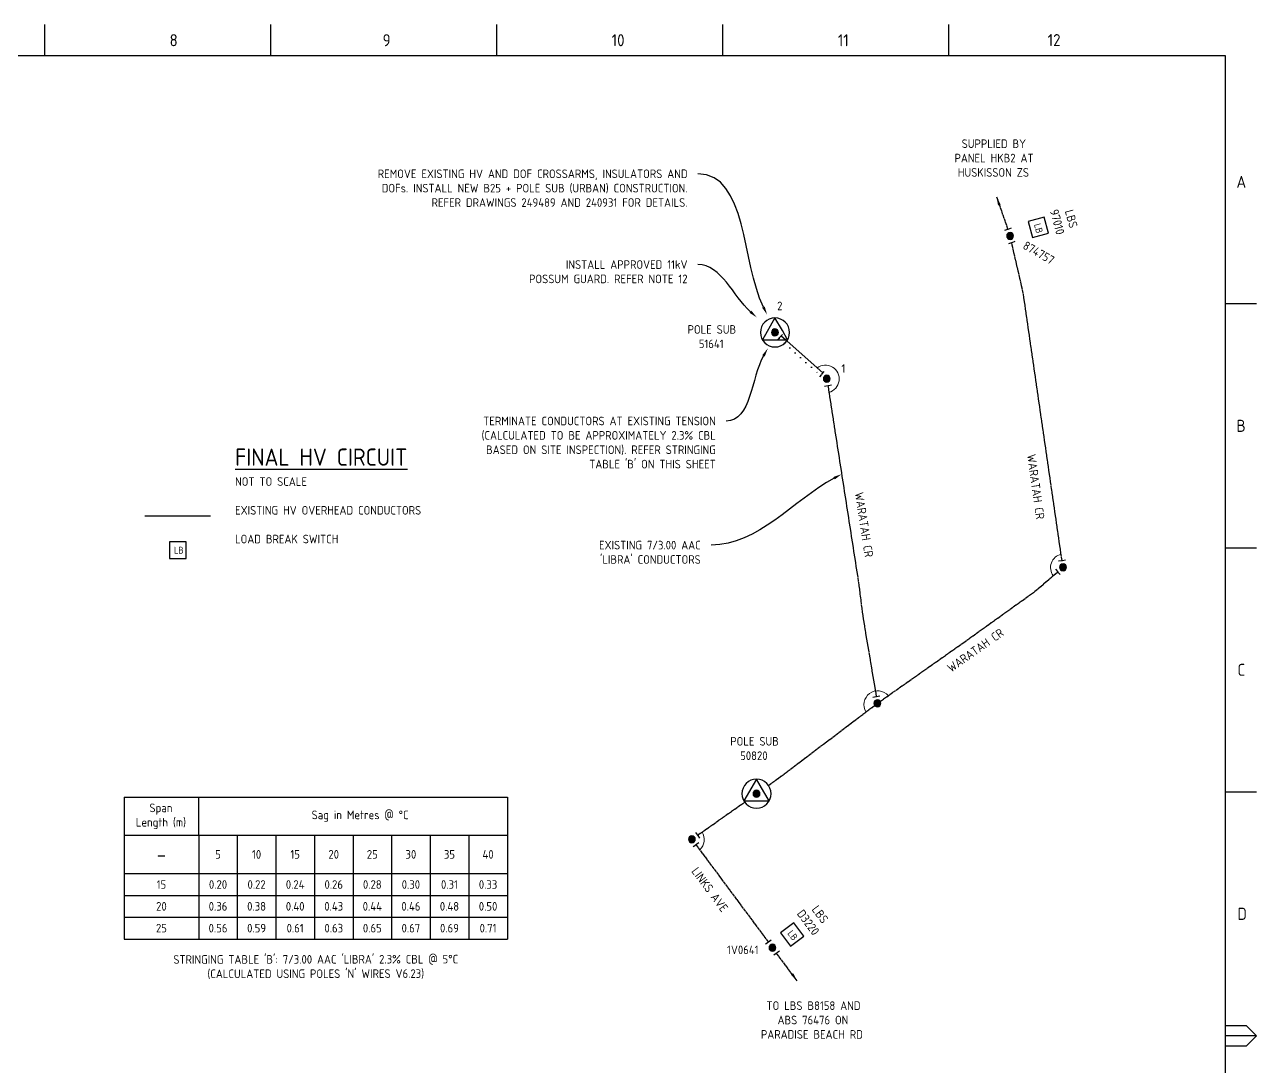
# Paper-space layout 'Sheet 2' of a CAD drawing. Header units: metres. Extents: x -31 to 813, y -3 to 583.
# Drawn here: x 455.8 to 812.8, y 281.3 to 583.4 of the extents above; entities that cross this region are included whole.
import ezdxf
from ezdxf import colors
from ezdxf.entities.mleader import LeaderData, LeaderLine
from ezdxf.enums import TextEntityAlignment as Align
from ezdxf.math import Vec2, Vec3

# ---------------------------------------------------------------- set-up
doc = ezdxf.new("R2010")
doc.units = ezdxf.units.M
doc.linetypes.add('Cable Exist OH', pattern=[1, 1, 0])
doc.linetypes.add('DOTX2', pattern=[0.5, 0, -0.5])
doc.layers.get('0').update_dxf_attribs({"color": 6})
for name, color, linetype in [('_User Miscellaneous1', 7, 'Continuous'), ('_User Miscellaneous5', 7, 'Continuous'), ('_User Miscellaneous8', 7, 'Continuous'), ('A0', 7, 'Continuous'), ('Equip_SP_HV_EXT', 7, 'Continuous'), ('Mains_HV_EXT', 7, 'Continuous'), ('Mains_LV_EXT', 7, 'Continuous'), ('Notes', 7, 'Continuous'), ('Sub_SP_TR_HV_LV_EXT', 7, 'Continuous'), ('SupportsOH_SP_EXT', 7, 'Continuous'), ('SupportsOH_SP_TR_HV_LV_SL_EXT', 7, 'Continuous'), ('SupportsUG_SP_EXT', 7, 'Continuous')]:
    doc.layers.add(name, color=color, linetype=linetype)
doc.styles.add('iecISOCP', font='isocp.shx')
doc.styles.add('POLE_LABEL', font='arial.ttf')
doc.styles.get("Standard").update_dxf_attribs({"font": 'isocp.shx'})
doc.dimstyles.get("Standard").update_dxf_attribs({"dimtxt": 0.18, "dimasz": 0.18, "dimexe": 0.18, "dimexo": 0.0625, "dimgap": 0.09, "dimtad": 0, "dimtih": 1, "dimtoh": 1, "dimdec": 4, "dimzin": 0, "dimdsep": 46, "dimtxsty": 'Standard', "dimcen": 0.09, "dimadec": 0, "dimazin": 0, "dimtfac": 1, "dimtdec": 4, "dimtofl": 0, "dimtmove": 0, "dimatfit": 3, "dimfxl": 1, "dimtolj": 1, "dimtzin": 0, "dimarcsym": 0})

# ---------------------------------------------------------------- blocks, each defined once
blk = doc.blocks.new('A1_FRAME_TITLE')
at = {"layer": 'Notes', "linetype": 'Continuous'}
for p, q in [((482.19, 574.39), (482.19, 583.39)), ((547.7, 574.39), (547.7, 583.39)), ((613.21, 574.39), (613.21, 583.39)), ((678.72, 574.39), (678.72, 583.39)), ((744.23, 574.39), (744.23, 583.39)), ((833.35, 502.43), (824.35, 502.43)), ((824.37, 431.68), (833.35, 431.68)), ((824.35, 360.93), (833.35, 360.93)), ((824.37, 293.18), (830.35, 293.18)), ((830.35, 293.18), (833.35, 290.18)), ((833.35, 290.18), (824.35, 290.18)), ((833.35, 290.18), (830.35, 287.18)), ((830.35, 287.18), (824.37, 287.18))]:
    blk.add_line(p, q, dxfattribs=at)
at = {"layer": 'Notes', "color": 3, "linetype": 'Continuous'}
blk.add_line((824.37, 5.97), (824.37, 574.39), dxfattribs=at)
at = {"layer": 'Notes', "color": 3, "linetype": 'Continuous', "flags": 128}
blk.add_lwpolyline([(824.37, 574.39), (149.5, 574.39)], dxfattribs=at)
blk.add_attdef('DRAFT_NUM', (29.9, 23.29), '', height=2.5, rotation=90)
at = {"layer": 'Notes', "color": 7, "style": 'iecISOCP'}
for s, p in [('8', (518.36, 577.12)), ('9', (580.11, 577.12)), ('10', (646.5, 577.12)), ('11', (712.06, 577.12)), ('12', (772.87, 577.16)), ('A', (827.58, 536.06)), ('B', (827.58, 465.31)), ('C', (827.87, 394.56)), ('D', (827.87, 323.81))]:
    blk.add_text(s, height=3.5, dxfattribs=at).set_placement(p)
at = {"layer": 'Notes', "color": 7, "style": 'iecISOCP', "flags": 8}
blk.add_attdef('VERSION_NO', text='', height=2.5, rotation=90, dxfattribs=at).set_placement((302.04, 43.81), align=Align.MIDDLE_CENTER)
at = {"layer": 'Notes', "color": 7, "style": 'iecISOCP'}
for tag, p in [('CAP_NO', (513.19, 43.46)), ('IE_NUM', (513.05, 37.81)), ('REF_No_1', (335.24, 32.31)), ('REF_1', (362.52, 32.31)), ('GEN_WO', (441.71, 31.76)), ('HV_SWITCH', (513.46, 32.16)), ('REF_No_2', (335.24, 26.31)), ('REF_2', (362.52, 26.31)), ('OH_WO', (441.71, 25.81)), ('UBD_REF', (513.05, 25.83)), ('REF_No_3', (335.24, 20.31)), ('REF_3', (362.52, 20.31)), ('UG_WO', (441.71, 20.05)), ('GIS_MAP_No', (513.05, 20.04)), ('REF_No_4', (335.24, 14.31)), ('REF_4', (362.52, 14.31)), ('SUB_WO', (441.71, 13.81)), ('HV_OP_DIAG', (513.33, 14.2)), ('LGA', (512.95, 7.78))]:
    blk.add_attdef(tag, p, '', height=2.5, dxfattribs=at)
at = {"layer": 'Notes', "style": 'iecISOCP'}
for tag, p in [('T1', (684.37, 39.47)), ('T2', (684.37, 34.35)), ('T3', (684.37, 28.92)), ('T4', (684.37, 23.66)), ('T5', (684.37, 18.23)), ('T6', (684.37, 12.97))]:
    blk.add_attdef(tag, text='', height=3.5, dxfattribs=at).set_placement(p, align=Align.CENTER)
at = {"layer": 'Notes', "color": 7, "style": 'iecISOCP'}
for tag, p in [('scale', (567.76, 33.27)), ('DRAWN', (567.76, 24.93)), ('DATE', (567.76, 16.88)), ('CHD', (567.76, 8.37)), ('DESIGN', (605.62, 9.15))]:
    blk.add_attdef(tag, text='', height=2.5, dxfattribs=at).set_placement(p, align=Align.CENTER)
at = {"layer": 'Notes', "color": 4, "style": 'iecISOCP'}
blk.add_attdef('NUM', text='', height=7, dxfattribs=at).set_placement((792.37, 20.12), align=Align.MIDDLE_CENTER)
at = {"layer": 'Notes', "color": 1, "style": 'iecISOCP'}
blk.add_attdef('REV', text='', height=5, dxfattribs=at).set_placement((820.05, 17.1), align=Align.CENTER)
at = {"layer": 'Notes', "color": 7, "style": 'iecISOCP'}
for tag, p in [('NS', (790.71, 8.12)), ('SHTS', (805.41, 8.12))]:
    blk.add_attdef(tag, text='', height=2.5, dxfattribs=at).set_placement(p, align=Align.MIDDLE)
at = {"layer": 'Notes', "style": 'iecISOCP'}
blk.add_attdef('ExportID', (9.08, 2.39), '', height=2.5, dxfattribs=at)
at = {"layer": 'Notes', "style": 'iecISOCP', "flags": 1}
for tag, p in [('ProjectType', (14.17, -26.8)), ('ProjectNumber', (23.56, -26.82)), ('DrawingNumber', (35.51, -26.8)), ('ProjectDescription', (47.56, -26.83)), ('ExportDate', (60.28, -26.79)), ('ExportUserName', (69.15, -26.8)), ('DesignerCompanyName', (81.48, -26.79)), ('ExportAreaOfInterest', (97.1, -26.81)), ('GIS_SUCCESS', (112, -26.78)), ('CAD_SUCCESS', (121.79, -26.78)), ('DEPOTCODE', (132.11, -26.88)), ('ExportCategories', (140.08, -26.8)), ('Comments', (154.38, -26.88))]:
    blk.add_attdef(tag, p, '', height=1, dxfattribs=at)
blk = doc.blocks.new('SUB_POLE_EXT')
blk.add_wipeout([(0, 4.22), (0.42, 4.2), (0.83, 4.14), (1.21, 4.05), (1.62, 3.9), (1.99, 3.72), (2.35, 3.51), (2.68, 3.26), (2.99, 2.99), (3.28, 2.66), (3.52, 2.34), (3.76, 1.92), (3.9, 1.62), (4.04, 1.23), (4.18, 0.63), (4.22, 0), (4.18, -0.61), (4.06, -1.15), (3.9, -1.62), (3.58, -2.24), (3.22, -2.73), (2.97, -3.01), (2.68, -3.26), (2.36, -3.5), (2, -3.72), (1.64, -3.89), (1.25, -4.03), (0.82, -4.14), (0.42, -4.2), (0, -4.22), (-0.41, -4.2), (-0.8, -4.15), (-1.21, -4.05), (-1.62, -3.9), (-1.99, -3.73), (-2.35, -3.51), (-2.68, -3.26), (-2.96, -3.02), (-3.23, -2.72), (-3.51, -2.35), (-3.71, -2.01), (-3.91, -1.6), (-4.05, -1.21), (-4.16, -0.76), (-4.22, -0.14), (-4.21, 0.39), (-4.14, 0.83), (-4.03, 1.27), (-3.9, 1.63), (-3.71, 2.02), (-3.5, 2.37), (-3.28, 2.67), (-2.99, 2.99), (-2.68, 3.27), (-2.33, 3.52), (-1.98, 3.73), (-1.63, 3.9), (-1.2, 4.05), (-0.78, 4.15), (-0.4, 4.21)])
blk.add_line((2.16, 0.48), (2.16, 0.48, 0))
blk.add_lwpolyline([(-4.22, 0, 1), (4.22, 0, 1)], format="xyb", close=True)
blk.add_lwpolyline([(2.14, 0.52), (0, 4.22), (-3.66, -2.11), (3.66, -2.11)], close=True)
for tag, height, flags, p in [('ASSET_NUM', 3.5, 8, (2, 2)), ('STREET_CODE', 0.2, 9, (1.5, 0)), ('SECONDARY_VOLTAGE', 0.2, 9, (1.5, -1.6)), ('STATE', 0.2, 9, (1.5, -1.8)), ('SUBSTATION_TYPE', 0.2, 9, (1.5, -2)), ('STREETNAME', 0.2, 9, (1.5, -2.8)), ('SUBURB', 0.2, 9, (1.5, -3)), ('Z', 0.2, 1, (1.5, -3.4)), ('CONSTRUCTED_VOLTAGE', 0.2, 9, (1.5, -0.2)), ('NO_PHASES', 0.2, 9, (1.5, -0.4)), ('OPERATING_VOLTAGE', 0.2, 9, (1.5, -0.6)), ('OPERATED_BY', 0.2, 9, (1.5, -0.8)), ('MAINTAINED_BY', 0.2, 9, (1.5, -1)), ('ORIENTATION', 0.2, 9, (1.5, -1.2)), ('OWNED_BY', 0.2, 9, (1.5, -1.4)), ('USAGE', 0.2, 9, (1.5, -2.2)), ('LEGEND', 0.2, 9, (1.5, -2.4)), ('LOCATION', 0.2, 9, (1.5, -2.6)), ('NOTES', 0.2, 9, (1.5, -3.2))]:
    blk.add_attdef(tag, text='', height=height, dxfattribs=dict(flags=flags)).set_placement(p, align=Align.MIDDLE_LEFT)
blk = doc.blocks.new('POLE_EXT')
blk.add_hatch(color=256).paths.add_polyline_path([(-1, 0, 1), (1, 0, 1)])
blk.add_lwpolyline([(-1, 0, 1), (1, 0, 1)], format="xyb", close=True)
for tag, height, flags, p in [('pNumber', 2.5, 8, (-17.84, 2.07)), ('OWNED_BY', 0.2, 9, (1.35, -0.4)), ('PARENT', 0.2, 9, (1.35, -0.6)), ('SPECIAL_USE', 0.2, 9, (1.35, -0.8)), ('STATE', 0.2, 9, (1.35, -1)), ('USAGE', 0.2, 9, (1.35, -1.2)), ('cLV', 0.2, 9, (1.35, -1.4)), ('hDepth', 0.2, 9, (1.35, -1.6)), ('hDia', 0.2, 9, (1.35, -1.8)), ('cHV', 0.2, 9, (1.35, -2)), ('LBRACKET', 0.2, 9, (1.35, -2.2)), ('LExisting', 0.2, 9, (1.35, -2.4)), ('LANTNUMBER', 0.2, 9, (1.35, -2.6)), ('LOther', 0.2, 9, (1.35, -2.8)), ('LRemove', 0.2, 9, (1.35, -3)), ('LEGEND', 0.2, 9, (1.35, -3.2)), ('cLinedev', 0.2, 9, (1.35, -3.4)), ('LOCATION', 0.2, 9, (1.35, -3.6)), ('pExisting', 0.2, 9, (1.35, -3.8)), ('PFNUMBER', 0.2, 9, (1.35, -4)), ('NEWPFNUMBER', 0.2, 9, (1.35, -4.2)), ('pFooting', 0.2, 9, (1.35, -4.4)), ('pNew', 0.2, 9, (1.35, -4.6)), ('pRelocate', 0.2, 9, (1.35, -5)), ('pRemove', 0.2, 9, (1.35, -5.2)), ('pReplace', 0.2, 9, (1.35, -5.4)), ('pStay', 0.2, 9, (1.35, -5.6)), ('pType', 0.2, 9, (1.35, -5.8)), ('cspan', 0.2, 9, (1.35, -6)), ('STREETNAME', 0.2, 9, (1.35, -6.2)), ('SUBURB', 0.2, 9, (1.35, -6.4)), ('NOTES', 0.2, 9, (1.35, -6.6)), ('MAINTAINED_BY', 0.2, 9, (1.36, -6.81)), ('OPERATED_BY', 0.2, 9, (1.36, -7.01))]:
    blk.add_attdef(tag, text='', height=height, dxfattribs=dict(flags=flags)).set_placement(p, align=Align.MIDDLE_LEFT)
at = {"style": 'POLE_LABEL'}
for tag, height, flags, p in [('STRUCTURE_PLANT_NUMBER', 0.2, 9, (1.35, 0.03)), ('ASSET_NUM', 2.5, 8, (2, 2)), ('STREET_CODE', 0.2, 9, (1.35, -0.2))]:
    blk.add_attdef(tag, text='', height=height, dxfattribs=dict(at, flags=flags)).set_placement(p, align=Align.MIDDLE_LEFT)
at = {"flags": 1}
blk.add_attdef('Z', (1.35, -7.33), '', height=0.2, dxfattribs=at)
blk = doc.blocks.new('HV_LOAD_BREAK_EXT')
blk.add_lwpolyline([(-2.4, -2.4), (2.4, -2.4), (2.4, 2.4), (-2.4, 2.4)], close=True)
at = {"insert": (-1.1, 0.99), "char_height": 2, "width": 2.9628, "attachment_point": 1}
blk.add_mtext('{\\Fisocp|c0;LB}', dxfattribs=at)
for tag, height, flags, p in [('STREET_CODE', 0.2, 9, (1.5, 0)), ('ASSET_NUM', 2.5, 8, (2, 2)), ('ACTUAL_STATUS', 0.2, 9, (1.5, -0.2)), ('STATE', 0.2, 9, (1.5, -1.8)), ('SWITCH_TYPE', 0.2, 9, (1.5, -2)), ('STREETNAME', 0.2, 9, (1.5, -2.8)), ('SUBURB', 0.2, 9, (1.5, -3)), ('Z', 0.2, 1, (1.5, -3.6)), ('CONSTRUCTED_VOLTAGE', 0.2, 9, (1.5, -0.4)), ('NO_PHASES', 0.2, 9, (1.5, -0.6)), ('OPERATING_VOLTAGE', 0.2, 9, (1.5, -0.8)), ('ORIENTATION', 0.2, 9, (1.5, -1)), ('OWNED_BY', 0.2, 9, (1.5, -1.2)), ('OPERATED_BY', 0.2, 9, (1.5, -1.4)), ('MAINTAINED_BY', 0.2, 9, (1.5, -1.6)), ('USAGE', 0.2, 9, (1.5, -2.2)), ('LEGEND', 0.2, 9, (1.5, -2.4)), ('LOCATION', 0.2, 9, (1.5, -2.6)), ('NOTES', 0.2, 9, (1.5, -3.2)), ('LABEL_ALIGNMENT', 0.2, 9, (1.5, -3.4))]:
    blk.add_attdef(tag, text='', height=height, dxfattribs=dict(flags=flags)).set_placement(p, align=Align.MIDDLE_LEFT)
blk = doc.blocks.new('*T158')
at = {"layer": '_User Miscellaneous8', "color": 0, "linetype": 'ByBlock', "lineweight": -2, "transparency": 16777216}
for p, q in [((0, 0), (111.07, 0)), ((0, 0), (0, -41.14)), ((111.07, 0), (111.07, -41.14)), ((0, -11), (111.07, -11)), ((21.62, -11), (21.62, -41.14)), ((32.8, -11), (32.8, -41.14)), ((43.98, -11), (43.98, -41.14)), ((55.16, -11), (55.16, -41.14)), ((66.34, -11), (66.34, -41.14)), ((77.52, -11), (77.52, -41.14)), ((88.7, -11), (88.7, -41.14)), ((99.88, -11), (99.88, -41.14)), ((0, -22.14), (111.07, -22.14)), ((0, -28.47), (111.07, -28.47)), ((0, -34.81), (111.07, -34.81)), ((0, -41.14), (111.07, -41.14))]:
    blk.add_line(p, q, dxfattribs=at)
at = {"layer": '_User Miscellaneous8', "color": 0, "linetype": 'Continuous', "transparency": 16777216, "attachment_point": 5}
for s, insert, char_height, width in [('                  Sag in Metres @ %%DC', (55.53, -5.5), 2.5, 108.066), ('-', (10.81, -16.57), 4.5, 18.6174), ('5', (27.21, -16.57), 2.5, 8.1811), ('10', (38.39, -16.57), 2.5, 8.1811), ('15', (49.57, -16.57), 2.5, 8.1811), ('20', (60.75, -16.57), 2.5, 8.1811), ('25', (71.93, -16.57), 2.5, 8.1811), ('30', (83.11, -16.57), 2.5, 8.1811), ('35', (94.29, -16.57), 2.5, 8.1811), ('40', (105.48, -16.57), 2.5, 8.1811), ('15', (10.81, -25.31), 2.5, 18.6174), ('0.20', (27.21, -25.31), 2.5, 8.1811), ('0.22', (38.39, -25.31), 2.5, 8.1811), ('0.24', (49.57, -25.31), 2.5, 8.1811), ('0.26', (60.75, -25.31), 2.5, 8.1811), ('0.28', (71.93, -25.31), 2.5, 8.1811), ('0.30', (83.11, -25.31), 2.5, 8.1811), ('0.31', (94.29, -25.31), 2.5, 8.1811), ('0.33', (105.48, -25.31), 2.5, 8.1811), ('20', (10.81, -31.64), 2.5, 18.6174), ('0.36', (27.21, -31.64), 2.5, 8.1811), ('0.38', (38.39, -31.64), 2.5, 8.1811), ('0.40', (49.57, -31.64), 2.5, 8.1811), ('0.43', (60.75, -31.64), 2.5, 8.1811), ('0.44', (71.93, -31.64), 2.5, 8.1811), ('0.46', (83.11, -31.64), 2.5, 8.1811), ('0.48', (94.29, -31.64), 2.5, 8.1811), ('0.50', (105.48, -31.64), 2.5, 8.1811), ('25', (10.81, -37.97), 2.5, 18.6174), ('0.56', (27.21, -37.97), 2.5, 8.1811), ('0.59', (38.39, -37.97), 2.5, 8.1811), ('0.61', (49.57, -37.97), 2.5, 8.1811), ('0.63', (60.75, -37.97), 2.5, 8.1811), ('0.65', (71.93, -37.97), 2.5, 8.1811), ('0.67', (83.11, -37.97), 2.5, 8.1811), ('0.69', (94.29, -37.97), 2.5, 8.1811), ('0.71', (105.48, -37.97), 2.5, 8.1811)]:
    blk.add_mtext(s, dxfattribs=dict(at, insert=insert, char_height=char_height, width=width))

psp = doc.layouts.new('Sheet 2')

# ---------------------------------------------------------------- linework, layer by layer
at = {"layer": '_User Miscellaneous8'}
psp.add_line((506.257, 348.365), (506.257, 359.365), dxfattribs=at)
at = {"layer": 'Mains_HV_EXT', "linetype": 'Cable Exist OH'}
for p, q in [((745.239, 505.56), (741.883, 520.167)), ((756.47, 428.03), (745.239, 505.56)), ((688.606, 478.731), (690.675, 465.419)), ((690.675, 465.419), (697.466, 421.744)), ((697.466, 421.744), (698.83, 411.139)), ((748.641, 419.066), (755.244, 424.747)), ((728.01, 404.27), (748.641, 419.066)), ((698.83, 411.139), (702.641, 388.583)), ((702.975, 386.611), (728.01, 404.27)), ((674.225, 364.83), (702.975, 386.611)), ((650.824, 348.324), (674.225, 364.83)), ((650.382, 345.566), (671.361, 317.329))]:
    psp.add_line(p, q, dxfattribs=at)
for points in [[(741.722, 524.333), (739.833, 523.676)], [(742.827, 520.495), (740.938, 519.838)]]:
    psp.add_lwpolyline(points, dxfattribs=at)
at = {"layer": 'Mains_HV_EXT', "linetype": 'Cable Exist OH', "flags": 128}
for points in [[(687.462, 482.782), (686.137, 481.284)], [(687.675, 478.561), (689.642, 478.921)], [(754.591, 425.505), (755.896, 423.989)], [(755.481, 427.886), (757.46, 428.175)], [(701.655, 388.417), (703.627, 388.75)], [(650.247, 349.141), (651.4, 347.507)], [(651.185, 346.162), (649.58, 344.969)], [(672.164, 317.926), (670.559, 316.733)], [(674.55, 314.715), (672.944, 313.522)]]:
    psp.add_lwpolyline(points, dxfattribs=at)
at = {"layer": 'Mains_LV_EXT', "linetype": 'Continuous', "lineweight": 18}
for points in [[(688.912, 476.76, 1.2055282), (685.486, 483.883)], [(756.207, 429.834, 0.529263), (753.905, 423.596, 0.529263)], [(706.112, 388.824, 0.9205594), (699.646, 384.089)], [(651.454, 344.123, 0.3656402), (652.154, 349.262, 0.3656402)]]:
    psp.add_lwpolyline(points, format="xyb", dxfattribs=at)
at = {"layer": 'Notes', "color": 7, "linetype": 'Cable Exist OH', "flags": 128}
psp.add_lwpolyline([(490.626, 440.932), (509.719, 440.932)], dxfattribs=at)

# ---------------------------------------------------------------- block references
psp.add_blockref('*T158', (484.64, 359.365))
at = {"layer": 'Equip_SP_HV_EXT'}
for p, rotation in [((749.597, 524.629), 285.3165166666666), ((678.24, 319.577), 306.6119305555555)]:
    psp.add_blockref('HV_LOAD_BREAK_EXT', p, dxfattribs=dict(at, rotation=rotation))
psp.add_blockref('HV_LOAD_BREAK_EXT', (500.172, 430.993), dxfattribs=at)
at = {"layer": 'Sub_SP_TR_HV_LV_EXT'}
psp.add_blockref('SUB_POLE_EXT', (673.28, 494.14), dxfattribs=at)
at = {"layer": 'SupportsOH_SP_TR_HV_LV_SL_EXT'}
ref = psp.add_blockref('POLE_EXT', (741.435, 522.116), dxfattribs=dict(at, zscale=0.5625))
ref.add_attrib('ASSET_NUM', '874757', dxfattribs={"height": 2.5, "rotation": 330}).set_placement((745.496, 519.683), align=Align.MIDDLE_LEFT)
at = {"layer": 'SupportsOH_SP_TR_HV_LV_SL_EXT', "zscale": 0.5625}
for p in [(688.298, 480.708), (756.76, 426.052), (702.975, 386.611), (649.189, 347.171)]:
    psp.add_blockref('POLE_EXT', p, dxfattribs=at)
at = {"layer": 'SupportsOH_SP_TR_HV_LV_SL_EXT'}
ref = psp.add_blockref('POLE_EXT', (672.554, 315.724), dxfattribs=dict(at, zscale=0.5625))
ref.add_attrib('ASSET_NUM', '1V0641', dxfattribs={"layer": 'SupportsOH_SP_EXT', "height": 2.5}).set_placement((668.515, 315.104), align=Align.MIDDLE_RIGHT)

# ---------------------------------------------------------------- texts
at = {"layer": '_User Miscellaneous1', "char_height": 2.5, "attachment_point": 1}
for s, insert in [('2', (673.908, 503.072)), ('1', (692.555, 484.933))]:
    psp.add_mtext_dynamic_manual_height_columns(s, width=5, gutter_width=4, heights=[0], dxfattribs=dict(at, insert=insert))
at = {"layer": '_User Miscellaneous1', "char_height": 2.5, "attachment_point": 2, "rotation": 0.07107}
for s, width, gutter_width, heights, insert in [('Span \\PLength (m)', 37.23686, 0, [12.017], (495.299, 357.527)), ("STRINGING TABLE 'B': {\\C7;7/3.00 AAC 'LIBRA'} 2.3% CBL @ 5%%DC\\P(CALCULATED USING POLES 'N' WIRES V6.23)", 92.86052, 4, [17.51], (540.173, 313.608))]:
    psp.add_mtext_dynamic_manual_height_columns(s, width=width, gutter_width=gutter_width, heights=heights, dxfattribs=dict(at, insert=insert))
at = {"layer": '_User Miscellaneous5', "char_height": 2.5, "attachment_point": 1}
for s, width, heights, insert in [('\\pi2.1801;SUPPLIED BY \\P\\pi0.098323;PANEL HKB2 AT \\P\\pi1.0488;HUSKISSON ZS', 23.20915, [14.5], (725.218, 550.116)), ('\\pi3.6691;POLE SUB\\P\\pi6.9191;51641', 21.08814, [0], (644.279, 496.251)), ('\\pi3.6691;POLE SUB\\P\\pi6.5431;50820', 21.08814, [0], (656.655, 376.825)), ('\\pi3.0653;TO LBS B8158 AND \\P\\pi6.2614;ABS 76476 ON \\P\\pi1.4403;PARADISE BEACH RD', 33.02289, [19.552], (667.761, 300.178))]:
    psp.add_mtext_dynamic_manual_height_columns(s, width=width, gutter_width=4, heights=heights, dxfattribs=dict(at, insert=insert))
for s, insert, rotation in [('\\pi7.9946;LBS \\P\\pi6.7413;97010', (757.566, 537.692), 285.31652), ('\\pi0.79407;WARATAH CR', (748.692, 459.783), 277.96921), ('\\pi0.79407;WARATAH CR', (698.751, 448.763), 278.83767), ('\\pi0.79407;WARATAH CR', (722.231, 397.046), 35.19723), ('\\pi3.0378;LINKS AVE', (649.121, 341.794), 306.61193), ('\\pi7.9946;LBS \\P\\pi6.4181;D3220', (681.022, 334.702), 306.61193)]:
    psp.add_mtext_dynamic_manual_height_columns(s, width=21.08814, gutter_width=4, heights=[0], dxfattribs=dict(at, insert=insert, rotation=rotation))
at = {"layer": 'Notes', "insert": (516.798, 460.483), "char_height": 5, "attachment_point": 1}
psp.add_mtext_dynamic_manual_height_columns('{\\LFINAL HV CIRCUIT\\P\\H0.5x;\\lNOT TO SCALE\\P\\PEXISTING HV OVERHEAD CONDUCTORS\\P\\PLOAD BREAK SWITCH}', width=105.49064, gutter_width=4, heights=[0], dxfattribs=at)

# ---------------------------------------------------------------- leaders
at = {"layer": '_User Miscellaneous1', "color": 7}
ml = psp.add_multileader_mtext('Standard', dxfattribs=at)
ml.set_content("{\\C0;EXISTING 7/3.00 AAC 'LIBRA' CONDUCTORS }", color=7)
ml.set_leader_properties()
ml.build(insert=Vec2(0, 0))
ml.multileader.update_dxf_attribs({"leader_type": 2, "arrow_head_size": 2.5})
ctx = ml.context
ctx.base_point, ctx.char_height, ctx.arrow_head_size, ctx.landing_gap_size, ctx.plane_origin = Vec3(618.262, 432.457), 2.5, 2.5, 3, Vec3(805.013, 537.695)
ctx.text_align_type = 2
notes = []
notes.append((ctx, [(1, (1, 1, 0), (662.762, 432.457), (-1, 0), 8, [(0, [(692.598, 453.055)], 0, [])])]))
ctx.mtext.insert, ctx.mtext.width, ctx.mtext.defined_height, ctx.mtext.alignment, ctx.mtext.flow_direction = Vec3(651.762, 433.716), 33.51115, 9.01, 3, 5
at = {"layer": 'Mains_HV_EXT', "linetype": 'Cable Exist OH'}
psp.add_leader([(679.707, 306.096), (673.747, 314.119)], dimstyle='Standard', override={"dimasz": 2.5}, dxfattribs=at)
at = {"layer": 'Mains_LV_EXT', "linetype": 'Cable Exist OH', "lineweight": 18}
psp.add_leader([(737.495, 533.445), (740.778, 524.005)], dimstyle='Standard', override={"dimasz": 2.5}, dxfattribs=at)
for ctx, leaders in notes:
    for number, flags, end, landing, length, lines in leaders:
        leader = LeaderData()
        leader.index, (leader.has_last_leader_line, leader.has_dogleg_vector, leader.attachment_direction) = number, flags
        leader.last_leader_point, leader.dogleg_vector, leader.dogleg_length = Vec3(end), Vec3(landing), length
        for number, points, colour, breaks in lines:
            line = LeaderLine()
            line.index, line.vertices, line.color, line.breaks = number, Vec3.list(points), colors.encode_raw_color(colour), breaks
            leader.lines.append(line)
        ctx.leaders.append(leader)

# ---------------------------------------------------------------- next in the draw order: linework, layer by layer
at = {"layer": 'A0', "color": 3}
psp.add_line((675.112, 493.188), (687.134, 482.405), dxfattribs=at)
at = {"layer": 'A0', "color": 2, "linetype": 'DOTX2', "ltscale": 4}
psp.add_line((674.445, 492.443), (686.466, 481.661), dxfattribs=at)
at = {"layer": 'Mains_HV_EXT', "linetype": 'Cable Exist OH', "flags": 128}
psp.add_lwpolyline([(675.441, 493.565), (674.116, 492.066)], dxfattribs=at)

# ---------------------------------------------------------------- next in the draw order: block references
at = {"layer": 'SupportsOH_SP_TR_HV_LV_SL_EXT', "zscale": 0.5625}
psp.add_blockref('POLE_EXT', (673.28, 494.14), dxfattribs=at)
at = {"layer": 'SupportsUG_SP_EXT'}
psp.add_blockref('A1_FRAME_TITLE', (-20.549, 0), dxfattribs=at)

# ---------------------------------------------------------------- next in the draw order: leaders
at = {"layer": '_User Miscellaneous1', "color": 7}
ml = psp.add_multileader_mtext('Standard', dxfattribs=at)
ml.set_content('{\\C0;REMOVE EXISTING HV AND DOF CROSSARMS, INSULATORS AND DOFs. INSTALL NEW B25 + POLE SUB (URBAN) CONSTRUCTION. REFER DRAWINGS 249489 AND 240931 FOR DETAILS.}', color=7)
ml.set_leader_properties()
ml.build(insert=Vec2(0, 0))
ml.multileader.update_dxf_attribs({"leader_type": 2, "arrow_head_size": 2.5})
ctx = ml.context
ctx.base_point, ctx.char_height, ctx.arrow_head_size, ctx.landing_gap_size, ctx.plane_origin = Vec3(552.673, 540.134), 2.5, 2.5, 3, Vec3(801.191, 564.759)
ctx.text_align_type = 2
notes = []
notes.append((ctx, [(1, (1, 1, 0), (658.94, 540.134), (-1, 0), 8, [(0, [(671.022, 499.252)], 0, [])])]))
ctx.mtext.insert, ctx.mtext.width, ctx.mtext.defined_height, ctx.mtext.alignment, ctx.mtext.flow_direction = Vec3(647.94, 541.393), 93.64669, 9.01, 3, 5
ml = psp.add_multileader_mtext('Standard', dxfattribs=at)
ml.set_content('{\\C0;INSTALL APPROVED 11kV POSSUM GUARD. REFER NOTE 12}', color=7)
ml.set_leader_properties()
ml.build(insert=Vec2(0, 0))
ml.multileader.update_dxf_attribs({"leader_type": 2, "arrow_head_size": 2.5})
ctx = ml.context
ctx.base_point, ctx.char_height, ctx.arrow_head_size, ctx.landing_gap_size, ctx.plane_origin = Vec3(598.29, 513.812), 2.5, 2.5, 3, Vec3(801.191, 538.437)
ctx.text_align_type = 2
notes.append((ctx, [(1, (1, 1, 0), (658.94, 513.812), (-1, 0), 8, [(0, [(668.041, 498.468)], 0, [])])]))
ctx.mtext.insert, ctx.mtext.width, ctx.mtext.defined_height, ctx.mtext.alignment, ctx.mtext.flow_direction = Vec3(647.94, 515.071), 46.95693, 9.01, 3, 5
ml = psp.add_multileader_mtext('Standard', dxfattribs=at)
ml.set_content("{\\C0;TERMINATE CONDUCTORS AT EXISTING TENSION (CALCULATED TO BE APPROXIMATELY 2.3% CBL BASED ON SITE INSPECTION). REFER STRINGING TABLE 'B' ON THIS SHEET}", color=7)
ml.set_leader_properties()
ml.build(insert=Vec2(0, 0))
ml.multileader.update_dxf_attribs({"leader_type": 2, "arrow_head_size": 2.5})
ctx = ml.context
ctx.base_point, ctx.char_height, ctx.arrow_head_size, ctx.landing_gap_size, ctx.plane_origin = Vec3(583.374, 468.457), 2.5, 2.5, 3, Vec3(801.191, 627.337)
ctx.text_align_type = 2
notes.append((ctx, [(1, (1, 1, 0), (667.124, 468.457), (-1, 0), 8, [(0, [(671.202, 489.516)], 0, [])])]))
ctx.mtext.insert, ctx.mtext.width, ctx.mtext.defined_height, ctx.mtext.alignment, ctx.mtext.flow_direction = Vec3(656.124, 469.709), 69.99616, 9.01, 3, 5
for ctx, leaders in notes:
    for number, flags, end, landing, length, lines in leaders:
        leader = LeaderData()
        leader.index, (leader.has_last_leader_line, leader.has_dogleg_vector, leader.attachment_direction) = number, flags
        leader.last_leader_point, leader.dogleg_vector, leader.dogleg_length = Vec3(end), Vec3(landing), length
        for number, points, colour, breaks in lines:
            line = LeaderLine()
            line.index, line.vertices, line.color, line.breaks = number, Vec3.list(points), colors.encode_raw_color(colour), breaks
            leader.lines.append(line)
        ctx.leaders.append(leader)

# ---------------------------------------------------------------- next in the draw order: block references
at = {"layer": 'Sub_SP_TR_HV_LV_EXT'}
psp.add_blockref('SUB_POLE_EXT', (667.925, 360.386), dxfattribs=at)

# ---------------------------------------------------------------- next in the draw order: block references
at = {"layer": 'SupportsOH_SP_TR_HV_LV_SL_EXT', "zscale": 0.5625}
psp.add_blockref('POLE_EXT', (667.925, 360.386), dxfattribs=at)

doc.saveas('drawing.dxf')
